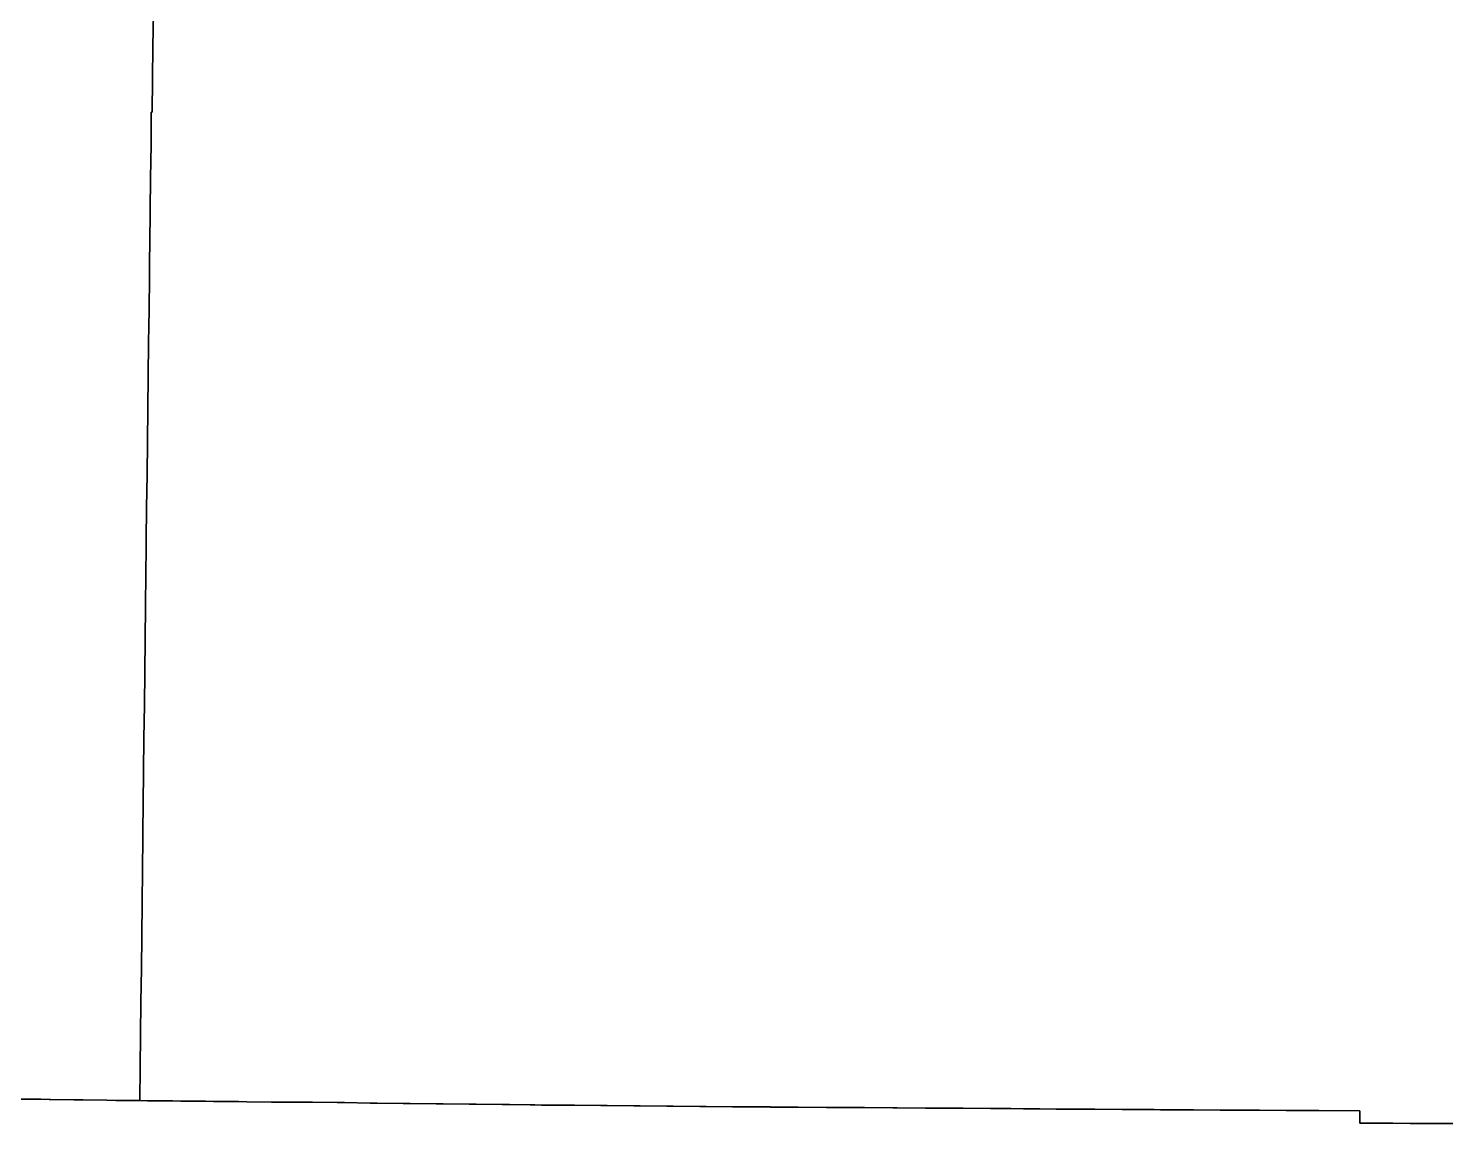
# Model space of a CAD drawing. Header units: inches. Extents: x 141448 to 685535, y 3466439 to 4099221.
# Drawn here: x 381491 to 450722, y 3596116 to 3649596 of the extents above; entities that cross this region are included whole.
import ezdxf

# ---------------------------------------------------------------- set-up
doc = ezdxf.new("R2010")
doc.units = ezdxf.units.IN
doc.header["$MEASUREMENT"] = 0
doc.layers.add('az_county', color=7, linetype='Continuous')

msp = doc.modelspace()

# ---------------------------------------------------------------- linework, layer by layer
at = {"layer": 'az_county'}
for points in [[(387596.40625, 3650331.25), (387578.34375, 3648724.5), (387553.84375, 3647116), (387532.96875, 3645508.5), (387490.96875, 3645508.5), (387484.15625, 3643901.25), (387465, 3642293.5), (387445.78125, 3640686.25), (387426.625, 3639075.5), (387415.9375, 3638283), (387413.125, 3638078.5), (387409.21875, 3637459.5), (387389.03125, 3635848.75), (387376.0625, 3635050.25), (387363.0625, 3634242), (387341.84375, 3632631), (387325.59375, 3631022.25), (387309.28125, 3629411.25), (387289.40625, 3627801.5), (387267.40625, 3626198), (387245.4375, 3624588), (387238.0625, 3624220.25), (387227.0625, 3622980), (387212.34375, 3621376.75), (387191.84375, 3619767.5), (387175.53125, 3618156.25), (387162.8125, 3616548.5), (387139.21875, 3614937.75), (387115.71875, 3613327.75), (387104.3125, 3611718.75), (387087.3125, 3610362.75), (387082.53125, 3610106.75), (387067.5, 3608498.25), (387048.28125, 3606891.5), (387029, 3605281.5), (387009.78125, 3603668.75), (386993, 3602063.75), (386970.875, 3600453.25), (386949, 3598847.25), (386931.46875, 3597240.25), (385771.5, 3597252.75), (385320.5, 3597257.5), (384166.28125, 3597270), (383715.59375, 3597275), (383708.28125, 3597275), (382565.1875, 3597292.75), (382515.28125, 3597293.5), (382515.5, 3597300.75), (382106.1875, 3597303.25), (380975.5, 3597311)], [(451355.40625, 3596115.5), (450584.46875, 3596119.5), (449746.03125, 3596124), (448982.34375, 3596128), (448143.71875, 3596134.75), (447379.5, 3596136.5), (446522.1875, 3596144.75), (446530.0625, 3596746.25), (444531.53125, 3596751.25), (443234.8125, 3596759.25), (442925.71875, 3596761.25), (441625.375, 3596769.25), (441315.84375, 3596771.75), (441228.25, 3596772.25), (440019.65625, 3596776), (439711.03125, 3596780.5), (438411.6875, 3596786.75), (438095.875, 3596788.25), (436799.5625, 3596796.25), (436482.5625, 3596798), (435190.21875, 3596806), (434920.53125, 3596807.5), (433578, 3596815.75), (433306.5, 3596816.5), (431972.46875, 3596820), (431695.65625, 3596823.5), (430904.4375, 3596833.5), (430360.125, 3596840.5), (430100.34375, 3596842.75), (429485.8125, 3596848.5), (429485.8125, 3596855), (428760.1875, 3596859), (428488.6875, 3596860.5), (427153.375, 3596868), (427007.65625, 3596869), (426867.96875, 3596868.25), (425542.34375, 3596870.25), (425434.75, 3596870.5), (425315.625, 3596871.75), (423934.40625, 3596887.25), (423715.21875, 3596888.75), (422326.1875, 3596898.5), (422090.46875, 3596899.5), (420719.84375, 3596905), (420691.75, 3596906), (420484.25, 3596907.25), (419091.75, 3596916), (418868.71875, 3596917.5), (417743.21875, 3596924.75), (417743.21875, 3596930), (417489.625, 3596932.5), (417226.3125, 3596934.75), (416933.59375, 3596937.5), (415892.375, 3596943.5), (414596.0625, 3596948.5), (414282.65625, 3596956.75), (412988.625, 3596961), (412675.71875, 3596965.25), (411381.78125, 3596982.5), (411065.5, 3596990.75), (409771.25, 3596998), (409454.5625, 3597001.25), (408162.25, 3597013.25), (407847.21875, 3597016), (406552.125, 3597023.75), (406236.5, 3597027.25), (406000.5, 3597029.75), (406000.5, 3597035.75), (404986.1875, 3597049.5), (404630.625, 3597053.25), (403368.9375, 3597066.75), (403023.21875, 3597070.5), (401758.71875, 3597084), (401428.71875, 3597087.75), (401410.21875, 3597087.75), (400141.3125, 3597097.5), (399800.03125, 3597100), (398533.9375, 3597114), (398191.03125, 3597117.75), (396928.53125, 3597141.25), (396583.125, 3597147.75), (395371.65625, 3597158.5), (394974.65625, 3597162.25), (394258.25, 3597168.5), (393769.34375, 3597169.75), (393363.75, 3597172), (392158.75, 3597185), (391753.75, 3597189.5), (391243.25, 3597200.25), (390532.34375, 3597204.25), (390146.84375, 3597206.25), (388931.0625, 3597219.25), (388536.25, 3597223.25), (387316.75, 3597236.25), (386931.46875, 3597240.25), (386949, 3598847.25), (386970.875, 3600453.25), (386993, 3602063.75), (387009.78125, 3603668.75), (387029, 3605281.5), (387048.28125, 3606891.5), (387067.5, 3608498.25), (387082.53125, 3610106.75), (387087.3125, 3610362.75), (387104.3125, 3611718.75), (387115.71875, 3613327.75), (387139.21875, 3614937.75), (387162.8125, 3616548.5), (387175.53125, 3618156.25), (387191.84375, 3619767.5), (387212.34375, 3621376.75), (387227.0625, 3622980), (387238.0625, 3624220.25), (387245.4375, 3624588), (387267.40625, 3626198), (387289.40625, 3627801.5), (387309.28125, 3629411.25), (387325.59375, 3631022.25), (387341.84375, 3632631), (387363.0625, 3634242), (387376.0625, 3635050.25), (387389.03125, 3635848.75), (387409.21875, 3637459.5), (387413.125, 3638078.5), (387415.9375, 3638283), (387426.625, 3639075.5), (387445.78125, 3640686.25), (387465, 3642293.5), (387484.15625, 3643901.25), (387490.96875, 3645508.5), (387532.96875, 3645508.5), (387553.84375, 3647116), (387578.34375, 3648724.5), (387596.40625, 3650331.25)], [(380975.5, 3597311), (382106.1875, 3597303.25), (382515.5, 3597300.75), (382515.28125, 3597293.5), (382565.1875, 3597292.75), (383708.28125, 3597275), (383715.59375, 3597275), (384166.28125, 3597270), (385320.5, 3597257.5), (385771.5, 3597252.75), (386931.46875, 3597240.25), (387316.75, 3597236.25), (388536.25, 3597223.25), (388931.0625, 3597219.25), (390146.84375, 3597206.25), (390532.34375, 3597204.25), (391243.25, 3597200.25), (391753.75, 3597189.5), (392158.75, 3597185), (393363.75, 3597172), (393769.34375, 3597169.75), (394258.25, 3597168.5), (394974.65625, 3597162.25), (395371.65625, 3597158.5), (396583.125, 3597147.75), (396928.53125, 3597141.25), (398191.03125, 3597117.75), (398533.9375, 3597114), (399800.03125, 3597100), (400141.3125, 3597097.5), (401410.21875, 3597087.75), (401428.71875, 3597087.75), (401758.71875, 3597084), (403023.21875, 3597070.5), (403368.9375, 3597066.75), (404630.625, 3597053.25), (404986.1875, 3597049.5), (406000.5, 3597035.75), (406000.5, 3597029.75), (406236.5, 3597027.25), (406552.125, 3597023.75), (407847.21875, 3597016), (408162.25, 3597013.25), (409454.5625, 3597001.25), (409771.25, 3596998), (411065.5, 3596990.75), (411381.78125, 3596982.5), (412675.71875, 3596965.25), (412988.625, 3596961), (414282.65625, 3596956.75), (414596.0625, 3596948.5), (415892.375, 3596943.5), (416933.59375, 3596937.5), (417226.3125, 3596934.75), (417489.625, 3596932.5), (417743.21875, 3596930), (417743.21875, 3596924.75), (418868.71875, 3596917.5), (419091.75, 3596916), (420484.25, 3596907.25), (420691.75, 3596906), (420719.84375, 3596905), (422090.46875, 3596899.5), (422326.1875, 3596898.5), (423715.21875, 3596888.75), (423934.40625, 3596887.25), (425315.625, 3596871.75), (425434.75, 3596870.5), (425542.34375, 3596870.25), (426867.96875, 3596868.25), (427007.65625, 3596869), (427153.375, 3596868), (428488.6875, 3596860.5), (428760.1875, 3596859), (429485.8125, 3596855), (429485.8125, 3596848.5), (430100.34375, 3596842.75), (430360.125, 3596840.5), (430904.4375, 3596833.5), (431695.65625, 3596823.5), (431972.46875, 3596820), (433306.5, 3596816.5), (433578, 3596815.75), (434920.53125, 3596807.5), (435190.21875, 3596806), (436482.5625, 3596798), (436799.5625, 3596796.25), (438095.875, 3596788.25), (438411.6875, 3596786.75), (439711.03125, 3596780.5), (440019.65625, 3596776), (441228.25, 3596772.25), (441315.84375, 3596771.75), (441625.375, 3596769.25), (442925.71875, 3596761.25), (443234.8125, 3596759.25), (444531.53125, 3596751.25), (446530.0625, 3596746.25), (446522.1875, 3596144.75), (447379.5, 3596136.5), (448143.71875, 3596134.75), (448982.34375, 3596128), (449746.03125, 3596124), (450584.46875, 3596119.5), (451355.40625, 3596115.5)]]:
    msp.add_lwpolyline(points, dxfattribs=at)

doc.saveas('drawing.dxf')
